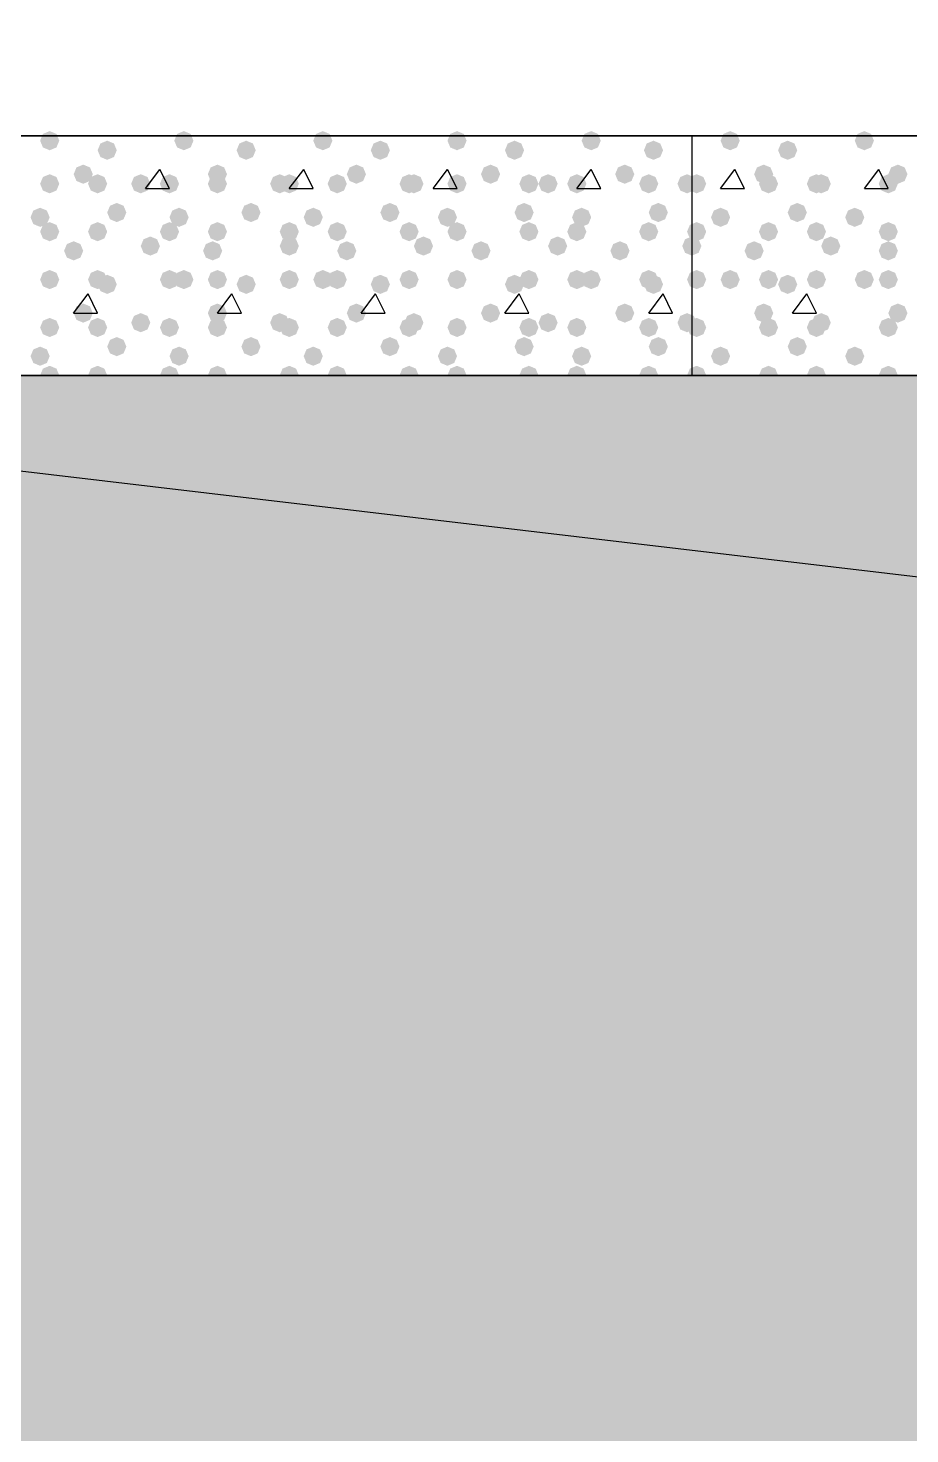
# Model space of a CAD drawing. Header units: millimetres. Extents: x 0 to 420, y 0 to 297.
# Drawn here: x 46.93 to 54.72, y 117.56 to 129.98 of the extents above; entities that cross this region are included whole.
import ezdxf

# ---------------------------------------------------------------- set-up
doc = ezdxf.new("R2010")
doc.units = ezdxf.units.MM
doc.layers.get('0').update_dxf_attribs({"linetype": 'CONTINUOUS'})

msp = doc.modelspace()

# ---------------------------------------------------------------- hatches: boundary and pattern name
at = {"true_color": 0x000008}
for points in [[(47.201667, 128.989667), (47.176796, 128.929871), (47.117, 128.905), (47.057204, 128.929871), (47.032333, 128.989667), (47.057204, 129.049462), (47.117, 129.074333), (47.176796, 129.049463)], [(47.709667, 128.905), (47.684796, 128.845204), (47.625, 128.820333), (47.565204, 128.845204), (47.540333, 128.905), (47.565204, 128.964796), (47.625, 128.989667), (47.684796, 128.964796)], [(48.387, 128.989667), (48.362129, 128.929871), (48.302333, 128.905), (48.242538, 128.929871), (48.217667, 128.989667), (48.242537, 129.049462), (48.302333, 129.074333), (48.362129, 129.049463)], [(48.937333, 128.905), (48.912463, 128.845204), (48.852667, 128.820333), (48.792871, 128.845204), (48.768, 128.905), (48.792871, 128.964796), (48.852667, 128.989667), (48.912462, 128.964796)], [(49.614667, 128.989667), (49.589796, 128.929871), (49.53, 128.905), (49.470204, 128.929871), (49.445333, 128.989667), (49.470204, 129.049462), (49.53, 129.074333), (49.589796, 129.049463)], [(50.122667, 128.905), (50.097796, 128.845204), (50.038, 128.820333), (49.978204, 128.845204), (49.953333, 128.905), (49.978204, 128.964796), (50.038, 128.989667), (50.097796, 128.964796)], [(50.8, 128.989667), (50.775129, 128.929871), (50.715333, 128.905), (50.655538, 128.929871), (50.630667, 128.989667), (50.655537, 129.049462), (50.715333, 129.074333), (50.775129, 129.049463)], [(51.308, 128.905), (51.283129, 128.845204), (51.223333, 128.820333), (51.163537, 128.845204), (51.138667, 128.905), (51.163537, 128.964796), (51.223333, 128.989667), (51.283129, 128.964796)], [(51.985333, 128.989667), (51.960463, 128.929871), (51.900667, 128.905), (51.840871, 128.929871), (51.816, 128.989667), (51.840871, 129.049462), (51.900667, 129.074333), (51.960462, 129.049463)], [(52.535667, 128.905), (52.510796, 128.845204), (52.451, 128.820333), (52.391204, 128.845204), (52.366333, 128.905), (52.391204, 128.964796), (52.451, 128.989667), (52.510796, 128.964796)], [(47.498, 128.693333), (47.473129, 128.633537), (47.413333, 128.608667), (47.353537, 128.633537), (47.328667, 128.693333), (47.353537, 128.753129), (47.413333, 128.778), (47.473129, 128.753129)], [(48.683333, 128.693333), (48.658463, 128.633537), (48.598667, 128.608667), (48.538871, 128.633537), (48.514, 128.693333), (48.538871, 128.753129), (48.598667, 128.778), (48.658462, 128.753129)], [(49.911, 128.693333), (49.886129, 128.633537), (49.826333, 128.608667), (49.766537, 128.633537), (49.741667, 128.693333), (49.766537, 128.753129), (49.826333, 128.778), (49.886129, 128.753129)], [(51.096333, 128.693333), (51.071462, 128.633537), (51.011667, 128.608667), (50.951871, 128.633537), (50.927, 128.693333), (50.951871, 128.753129), (51.011667, 128.778), (51.071462, 128.753129)], [(52.281667, 128.693333), (52.256796, 128.633537), (52.197, 128.608667), (52.137204, 128.633537), (52.112333, 128.693333), (52.137204, 128.753129), (52.197, 128.778), (52.256796, 128.753129)], [(47.201667, 128.608667), (47.176796, 128.548871), (47.117, 128.524), (47.057204, 128.548871), (47.032333, 128.608667), (47.057204, 128.668462), (47.117, 128.693333), (47.176796, 128.668463)], [(47.625, 128.608667), (47.600129, 128.548871), (47.540333, 128.524), (47.480538, 128.548871), (47.455667, 128.608667), (47.480537, 128.668462), (47.540333, 128.693333), (47.600129, 128.668463)], [(48.006, 128.608667), (47.981129, 128.548871), (47.921333, 128.524), (47.861537, 128.548871), (47.836667, 128.608667), (47.861537, 128.668462), (47.921333, 128.693333), (47.981129, 128.668463)], [(48.26, 128.608667), (48.235129, 128.548871), (48.175333, 128.524), (48.115538, 128.548871), (48.090667, 128.608667), (48.115537, 128.668462), (48.175333, 128.693333), (48.235129, 128.668463)], [(48.683333, 128.608667), (48.658463, 128.548871), (48.598667, 128.524), (48.538871, 128.548871), (48.514, 128.608667), (48.538871, 128.668462), (48.598667, 128.693333), (48.658462, 128.668463)], [(49.233667, 128.608667), (49.208796, 128.548871), (49.149, 128.524), (49.089204, 128.548871), (49.064333, 128.608667), (49.089204, 128.668462), (49.149, 128.693333), (49.208796, 128.668463)], [(49.318333, 128.608667), (49.293463, 128.548871), (49.233667, 128.524), (49.173871, 128.548871), (49.149, 128.608667), (49.173871, 128.668462), (49.233667, 128.693333), (49.293462, 128.668463)], [(49.741667, 128.608667), (49.716796, 128.548871), (49.657, 128.524), (49.597204, 128.548871), (49.572333, 128.608667), (49.597204, 128.668462), (49.657, 128.693333), (49.716796, 128.668463)], [(50.376667, 128.608667), (50.351796, 128.548871), (50.292, 128.524), (50.232204, 128.548871), (50.207333, 128.608667), (50.232204, 128.668462), (50.292, 128.693333), (50.351796, 128.668463)], [(50.419, 128.608667), (50.394129, 128.548871), (50.334333, 128.524), (50.274538, 128.548871), (50.249667, 128.608667), (50.274537, 128.668462), (50.334333, 128.693333), (50.394129, 128.668463)], [(50.8, 128.608667), (50.775129, 128.548871), (50.715333, 128.524), (50.655538, 128.548871), (50.630667, 128.608667), (50.655537, 128.668462), (50.715333, 128.693333), (50.775129, 128.668463)], [(51.435, 128.608667), (51.410129, 128.548871), (51.350333, 128.524), (51.290538, 128.548871), (51.265667, 128.608667), (51.290537, 128.668462), (51.350333, 128.693333), (51.410129, 128.668463)], [(51.604333, 128.608667), (51.579462, 128.548871), (51.519667, 128.524), (51.459871, 128.548871), (51.435, 128.608667), (51.459871, 128.668462), (51.519667, 128.693333), (51.579462, 128.668463)], [(51.858333, 128.608667), (51.833463, 128.548871), (51.773667, 128.524), (51.713871, 128.548871), (51.689, 128.608667), (51.713871, 128.668462), (51.773667, 128.693333), (51.833462, 128.668463)], [(52.493333, 128.608667), (52.468463, 128.548871), (52.408667, 128.524), (52.348871, 128.548871), (52.324, 128.608667), (52.348871, 128.668462), (52.408667, 128.693333), (52.468462, 128.668463)], [(52.832, 128.608667), (52.807129, 128.548871), (52.747333, 128.524), (52.687538, 128.548871), (52.662667, 128.608667), (52.687537, 128.668462), (52.747333, 128.693333), (52.807129, 128.668463)], [(47.117, 128.312333), (47.092129, 128.252537), (47.032333, 128.227667), (46.972538, 128.252537), (46.947667, 128.312333), (46.972537, 128.372129), (47.032333, 128.397), (47.092129, 128.372129)], [(47.794333, 128.354667), (47.769462, 128.294871), (47.709667, 128.27), (47.649871, 128.294871), (47.625, 128.354667), (47.649871, 128.414462), (47.709667, 128.439333), (47.769462, 128.414463)], [(48.344667, 128.312333), (48.319796, 128.252537), (48.26, 128.227667), (48.200204, 128.252537), (48.175333, 128.312333), (48.200204, 128.372129), (48.26, 128.397), (48.319796, 128.372129)], [(48.979667, 128.354667), (48.954796, 128.294871), (48.895, 128.27), (48.835204, 128.294871), (48.810333, 128.354667), (48.835204, 128.414462), (48.895, 128.439333), (48.954796, 128.414463)], [(49.53, 128.312333), (49.505129, 128.252537), (49.445333, 128.227667), (49.385538, 128.252537), (49.360667, 128.312333), (49.385537, 128.372129), (49.445333, 128.397), (49.505129, 128.372129)], [(50.207333, 128.354667), (50.182463, 128.294871), (50.122667, 128.27), (50.062871, 128.294871), (50.038, 128.354667), (50.062871, 128.414462), (50.122667, 128.439333), (50.182462, 128.414463)], [(50.715333, 128.312333), (50.690463, 128.252537), (50.630667, 128.227667), (50.570871, 128.252537), (50.546, 128.312333), (50.570871, 128.372129), (50.630667, 128.397), (50.690462, 128.372129)], [(51.392667, 128.354667), (51.367796, 128.294871), (51.308, 128.27), (51.248204, 128.294871), (51.223333, 128.354667), (51.248204, 128.414462), (51.308, 128.439333), (51.367796, 128.414463)], [(51.900667, 128.312333), (51.875796, 128.252537), (51.816, 128.227667), (51.756204, 128.252537), (51.731333, 128.312333), (51.756204, 128.372129), (51.816, 128.397), (51.875796, 128.372129)], [(52.578, 128.354667), (52.553129, 128.294871), (52.493333, 128.27), (52.433538, 128.294871), (52.408667, 128.354667), (52.433537, 128.414462), (52.493333, 128.439333), (52.553129, 128.414463)], [(47.201667, 128.185333), (47.176796, 128.125538), (47.117, 128.100667), (47.057204, 128.125538), (47.032333, 128.185333), (47.057204, 128.245129), (47.117, 128.27), (47.176796, 128.245129)], [(47.625, 128.185333), (47.600129, 128.125538), (47.540333, 128.100667), (47.480538, 128.125538), (47.455667, 128.185333), (47.480537, 128.245129), (47.540333, 128.27), (47.600129, 128.245129)], [(48.26, 128.185333), (48.235129, 128.125538), (48.175333, 128.100667), (48.115538, 128.125538), (48.090667, 128.185333), (48.115537, 128.245129), (48.175333, 128.27), (48.235129, 128.245129)], [(48.683333, 128.185333), (48.658463, 128.125538), (48.598667, 128.100667), (48.538871, 128.125538), (48.514, 128.185333), (48.538871, 128.245129), (48.598667, 128.27), (48.658462, 128.245129)], [(49.318333, 128.185333), (49.293463, 128.125538), (49.233667, 128.100667), (49.173871, 128.125538), (49.149, 128.185333), (49.173871, 128.245129), (49.233667, 128.27), (49.293462, 128.245129)], [(49.741667, 128.185333), (49.716796, 128.125538), (49.657, 128.100667), (49.597204, 128.125538), (49.572333, 128.185333), (49.597204, 128.245129), (49.657, 128.27), (49.716796, 128.245129)], [(50.376667, 128.185333), (50.351796, 128.125538), (50.292, 128.100667), (50.232204, 128.125538), (50.207333, 128.185333), (50.232204, 128.245129), (50.292, 128.27), (50.351796, 128.245129)], [(50.8, 128.185333), (50.775129, 128.125538), (50.715333, 128.100667), (50.655538, 128.125538), (50.630667, 128.185333), (50.655537, 128.245129), (50.715333, 128.27), (50.775129, 128.245129)], [(51.435, 128.185333), (51.410129, 128.125538), (51.350333, 128.100667), (51.290538, 128.125538), (51.265667, 128.185333), (51.290537, 128.245129), (51.350333, 128.27), (51.410129, 128.245129)], [(51.858333, 128.185333), (51.833463, 128.125538), (51.773667, 128.100667), (51.713871, 128.125538), (51.689, 128.185333), (51.713871, 128.245129), (51.773667, 128.27), (51.833462, 128.245129)], [(52.493333, 128.185333), (52.468463, 128.125538), (52.408667, 128.100667), (52.348871, 128.125538), (52.324, 128.185333), (52.348871, 128.245129), (52.408667, 128.27), (52.468462, 128.245129)], [(47.413333, 128.016), (47.388463, 127.956204), (47.328667, 127.931333), (47.268871, 127.956204), (47.244, 128.016), (47.268871, 128.075796), (47.328667, 128.100667), (47.388462, 128.075796)], [(48.090667, 128.058333), (48.065796, 127.998538), (48.006, 127.973667), (47.946204, 127.998538), (47.921333, 128.058333), (47.946204, 128.118129), (48.006, 128.143), (48.065796, 128.118129)], [(48.641, 128.016), (48.616129, 127.956204), (48.556333, 127.931333), (48.496537, 127.956204), (48.471667, 128.016), (48.496537, 128.075796), (48.556333, 128.100667), (48.616129, 128.075796)], [(49.318333, 128.058333), (49.293463, 127.998538), (49.233667, 127.973667), (49.173871, 127.998538), (49.149, 128.058333), (49.173871, 128.118129), (49.233667, 128.143), (49.293462, 128.118129)], [(49.826333, 128.016), (49.801463, 127.956204), (49.741667, 127.931333), (49.681871, 127.956204), (49.657, 128.016), (49.681871, 128.075796), (49.741667, 128.100667), (49.801462, 128.075796)], [(50.503667, 128.058333), (50.478796, 127.998538), (50.419, 127.973667), (50.359204, 127.998538), (50.334333, 128.058333), (50.359204, 128.118129), (50.419, 128.143), (50.478796, 128.118129)], [(51.011667, 128.016), (50.986796, 127.956204), (50.927, 127.931333), (50.867204, 127.956204), (50.842333, 128.016), (50.867204, 128.075796), (50.927, 128.100667), (50.986796, 128.075796)], [(51.689, 128.058333), (51.664129, 127.998538), (51.604333, 127.973667), (51.544538, 127.998538), (51.519667, 128.058333), (51.544537, 128.118129), (51.604333, 128.143), (51.664129, 128.118129)], [(52.239333, 128.016), (52.214462, 127.956204), (52.154667, 127.931333), (52.094871, 127.956204), (52.07, 128.016), (52.094871, 128.075796), (52.154667, 128.100667), (52.214462, 128.075796)], [(47.201667, 127.762), (47.176796, 127.702204), (47.117, 127.677333), (47.057204, 127.702204), (47.032333, 127.762), (47.057204, 127.821796), (47.117, 127.846667), (47.176796, 127.821796)], [(47.201667, 127.762), (47.176796, 127.702204), (47.117, 127.677333), (47.057204, 127.702204), (47.032333, 127.762), (47.057204, 127.821796), (47.117, 127.846667), (47.176796, 127.821796)], [(47.625, 127.762), (47.600129, 127.702204), (47.540333, 127.677333), (47.480538, 127.702204), (47.455667, 127.762), (47.480537, 127.821796), (47.540333, 127.846667), (47.600129, 127.821796)], [(47.709667, 127.719667), (47.684796, 127.659871), (47.625, 127.635), (47.565204, 127.659871), (47.540333, 127.719667), (47.565204, 127.779462), (47.625, 127.804333), (47.684796, 127.779463)], [(48.26, 127.762), (48.235129, 127.702204), (48.175333, 127.677333), (48.115538, 127.702204), (48.090667, 127.762), (48.115537, 127.821796), (48.175333, 127.846667), (48.235129, 127.821796)], [(48.387, 127.762), (48.362129, 127.702204), (48.302333, 127.677333), (48.242538, 127.702204), (48.217667, 127.762), (48.242537, 127.821796), (48.302333, 127.846667), (48.362129, 127.821796)], [(48.683333, 127.762), (48.658463, 127.702204), (48.598667, 127.677333), (48.538871, 127.702204), (48.514, 127.762), (48.538871, 127.821796), (48.598667, 127.846667), (48.658462, 127.821796)], [(48.937333, 127.719667), (48.912463, 127.659871), (48.852667, 127.635), (48.792871, 127.659871), (48.768, 127.719667), (48.792871, 127.779462), (48.852667, 127.804333), (48.912462, 127.779463)], [(49.318333, 127.762), (49.293463, 127.702204), (49.233667, 127.677333), (49.173871, 127.702204), (49.149, 127.762), (49.173871, 127.821796), (49.233667, 127.846667), (49.293462, 127.821796)], [(49.614667, 127.762), (49.589796, 127.702204), (49.53, 127.677333), (49.470204, 127.702204), (49.445333, 127.762), (49.470204, 127.821796), (49.53, 127.846667), (49.589796, 127.821796)], [(49.741667, 127.762), (49.716796, 127.702204), (49.657, 127.677333), (49.597204, 127.702204), (49.572333, 127.762), (49.597204, 127.821796), (49.657, 127.846667), (49.716796, 127.821796)], [(50.122667, 127.719667), (50.097796, 127.659871), (50.038, 127.635), (49.978204, 127.659871), (49.953333, 127.719667), (49.978204, 127.779462), (50.038, 127.804333), (50.097796, 127.779463)], [(50.376667, 127.762), (50.351796, 127.702204), (50.292, 127.677333), (50.232204, 127.702204), (50.207333, 127.762), (50.232204, 127.821796), (50.292, 127.846667), (50.351796, 127.821796)], [(50.8, 127.762), (50.775129, 127.702204), (50.715333, 127.677333), (50.655538, 127.702204), (50.630667, 127.762), (50.655537, 127.821796), (50.715333, 127.846667), (50.775129, 127.821796)], [(50.8, 127.762), (50.775129, 127.702204), (50.715333, 127.677333), (50.655538, 127.702204), (50.630667, 127.762), (50.655537, 127.821796), (50.715333, 127.846667), (50.775129, 127.821796)], [(51.308, 127.719667), (51.283129, 127.659871), (51.223333, 127.635), (51.163537, 127.659871), (51.138667, 127.719667), (51.163537, 127.779462), (51.223333, 127.804333), (51.283129, 127.779463)], [(51.435, 127.762), (51.410129, 127.702204), (51.350333, 127.677333), (51.290538, 127.702204), (51.265667, 127.762), (51.290537, 127.821796), (51.350333, 127.846667), (51.410129, 127.821796)], [(51.858333, 127.762), (51.833463, 127.702204), (51.773667, 127.677333), (51.713871, 127.702204), (51.689, 127.762), (51.713871, 127.821796), (51.773667, 127.846667), (51.833462, 127.821796)], [(51.985333, 127.762), (51.960463, 127.702204), (51.900667, 127.677333), (51.840871, 127.702204), (51.816, 127.762), (51.840871, 127.821796), (51.900667, 127.846667), (51.960462, 127.821796)], [(52.493333, 127.762), (52.468463, 127.702204), (52.408667, 127.677333), (52.348871, 127.702204), (52.324, 127.762), (52.348871, 127.821796), (52.408667, 127.846667), (52.468462, 127.821796)], [(52.535667, 127.719667), (52.510796, 127.659871), (52.451, 127.635), (52.391204, 127.659871), (52.366333, 127.719667), (52.391204, 127.779462), (52.451, 127.804333), (52.510796, 127.779463)], [(47.498, 127.465667), (47.473129, 127.405871), (47.413333, 127.381), (47.353537, 127.405871), (47.328667, 127.465667), (47.353537, 127.525462), (47.413333, 127.550333), (47.473129, 127.525463)], [(48.683333, 127.465667), (48.658463, 127.405871), (48.598667, 127.381), (48.538871, 127.405871), (48.514, 127.465667), (48.538871, 127.525462), (48.598667, 127.550333), (48.658462, 127.525463)], [(49.911, 127.465667), (49.886129, 127.405871), (49.826333, 127.381), (49.766537, 127.405871), (49.741667, 127.465667), (49.766537, 127.525462), (49.826333, 127.550333), (49.886129, 127.525463)], [(51.096333, 127.465667), (51.071462, 127.405871), (51.011667, 127.381), (50.951871, 127.405871), (50.927, 127.465667), (50.951871, 127.525462), (51.011667, 127.550333), (51.071462, 127.525463)], [(52.281667, 127.465667), (52.256796, 127.405871), (52.197, 127.381), (52.137204, 127.405871), (52.112333, 127.465667), (52.137204, 127.525462), (52.197, 127.550333), (52.256796, 127.525463)], [(47.201667, 127.338667), (47.176796, 127.278871), (47.117, 127.254), (47.057204, 127.278871), (47.032333, 127.338667), (47.057204, 127.398462), (47.117, 127.423333), (47.176796, 127.398463)], [(47.625, 127.338667), (47.600129, 127.278871), (47.540333, 127.254), (47.480538, 127.278871), (47.455667, 127.338667), (47.480537, 127.398462), (47.540333, 127.423333), (47.600129, 127.398463)], [(48.006, 127.381), (47.981129, 127.321204), (47.921333, 127.296333), (47.861537, 127.321204), (47.836667, 127.381), (47.861537, 127.440796), (47.921333, 127.465667), (47.981129, 127.440796)], [(48.26, 127.338667), (48.235129, 127.278871), (48.175333, 127.254), (48.115538, 127.278871), (48.090667, 127.338667), (48.115537, 127.398462), (48.175333, 127.423333), (48.235129, 127.398463)], [(48.683333, 127.338667), (48.658463, 127.278871), (48.598667, 127.254), (48.538871, 127.278871), (48.514, 127.338667), (48.538871, 127.398462), (48.598667, 127.423333), (48.658462, 127.398463)], [(49.233667, 127.381), (49.208796, 127.321204), (49.149, 127.296333), (49.089204, 127.321204), (49.064333, 127.381), (49.089204, 127.440796), (49.149, 127.465667), (49.208796, 127.440796)], [(49.318333, 127.338667), (49.293463, 127.278871), (49.233667, 127.254), (49.173871, 127.278871), (49.149, 127.338667), (49.173871, 127.398462), (49.233667, 127.423333), (49.293462, 127.398463)], [(49.741667, 127.338667), (49.716796, 127.278871), (49.657, 127.254), (49.597204, 127.278871), (49.572333, 127.338667), (49.597204, 127.398462), (49.657, 127.423333), (49.716796, 127.398463)], [(50.376667, 127.338667), (50.351796, 127.278871), (50.292, 127.254), (50.232204, 127.278871), (50.207333, 127.338667), (50.232204, 127.398462), (50.292, 127.423333), (50.351796, 127.398463)], [(50.419, 127.381), (50.394129, 127.321204), (50.334333, 127.296333), (50.274538, 127.321204), (50.249667, 127.381), (50.274537, 127.440796), (50.334333, 127.465667), (50.394129, 127.440796)], [(50.8, 127.338667), (50.775129, 127.278871), (50.715333, 127.254), (50.655538, 127.278871), (50.630667, 127.338667), (50.655537, 127.398462), (50.715333, 127.423333), (50.775129, 127.398463)], [(51.435, 127.338667), (51.410129, 127.278871), (51.350333, 127.254), (51.290538, 127.278871), (51.265667, 127.338667), (51.290537, 127.398462), (51.350333, 127.423333), (51.410129, 127.398463)], [(51.604333, 127.381), (51.579462, 127.321204), (51.519667, 127.296333), (51.459871, 127.321204), (51.435, 127.381), (51.459871, 127.440796), (51.519667, 127.465667), (51.579462, 127.440796)], [(51.858333, 127.338667), (51.833463, 127.278871), (51.773667, 127.254), (51.713871, 127.278871), (51.689, 127.338667), (51.713871, 127.398462), (51.773667, 127.423333), (51.833462, 127.398463)], [(52.493333, 127.338667), (52.468463, 127.278871), (52.408667, 127.254), (52.348871, 127.278871), (52.324, 127.338667), (52.348871, 127.398462), (52.408667, 127.423333), (52.468462, 127.398463)], [(52.832, 127.381), (52.807129, 127.321204), (52.747333, 127.296333), (52.687538, 127.321204), (52.662667, 127.381), (52.687537, 127.440796), (52.747333, 127.465667), (52.807129, 127.440796)], [(47.794333, 127.169333), (47.769462, 127.109537), (47.709667, 127.084667), (47.649871, 127.109537), (47.625, 127.169333), (47.649871, 127.229129), (47.709667, 127.254), (47.769462, 127.229129)], [(48.979667, 127.169333), (48.954796, 127.109537), (48.895, 127.084667), (48.835204, 127.109537), (48.810333, 127.169333), (48.835204, 127.229129), (48.895, 127.254), (48.954796, 127.229129)], [(50.207333, 127.169333), (50.182463, 127.109537), (50.122667, 127.084667), (50.062871, 127.109537), (50.038, 127.169333), (50.062871, 127.229129), (50.122667, 127.254), (50.182462, 127.229129)], [(51.392667, 127.169333), (51.367796, 127.109537), (51.308, 127.084667), (51.248204, 127.109537), (51.223333, 127.169333), (51.248204, 127.229129), (51.308, 127.254), (51.367796, 127.229129)], [(52.578, 127.169333), (52.553129, 127.109537), (52.493333, 127.084667), (52.433538, 127.109537), (52.408667, 127.169333), (52.433537, 127.229129), (52.493333, 127.254), (52.553129, 127.229129)], [(47.117, 127.084667), (47.092129, 127.024871), (47.032333, 127), (46.972538, 127.024871), (46.947667, 127.084667), (46.972537, 127.144462), (47.032333, 127.169333), (47.092129, 127.144463)], [(48.344667, 127.084667), (48.319796, 127.024871), (48.26, 127), (48.200204, 127.024871), (48.175333, 127.084667), (48.200204, 127.144462), (48.26, 127.169333), (48.319796, 127.144463)], [(49.53, 127.084667), (49.505129, 127.024871), (49.445333, 127), (49.385538, 127.024871), (49.360667, 127.084667), (49.385537, 127.144462), (49.445333, 127.169333), (49.505129, 127.144463)], [(50.715333, 127.084667), (50.690463, 127.024871), (50.630667, 127), (50.570871, 127.024871), (50.546, 127.084667), (50.570871, 127.144462), (50.630667, 127.169333), (50.690462, 127.144463)], [(51.900667, 127.084667), (51.875796, 127.024871), (51.816, 127), (51.756204, 127.024871), (51.731333, 127.084667), (51.756204, 127.144462), (51.816, 127.169333), (51.875796, 127.144463)], [(47.201667, 126.915333), (47.176796, 126.855538), (47.117, 126.830667), (47.057204, 126.855538), (47.032333, 126.915333), (47.057204, 126.975129), (47.117, 127), (47.176796, 126.975129)], [(47.625, 126.915333), (47.600129, 126.855538), (47.540333, 126.830667), (47.480538, 126.855538), (47.455667, 126.915333), (47.480537, 126.975129), (47.540333, 127), (47.600129, 126.975129)], [(48.26, 126.915333), (48.235129, 126.855538), (48.175333, 126.830667), (48.115538, 126.855538), (48.090667, 126.915333), (48.115537, 126.975129), (48.175333, 127), (48.235129, 126.975129)], [(48.683333, 126.915333), (48.658463, 126.855538), (48.598667, 126.830667), (48.538871, 126.855538), (48.514, 126.915333), (48.538871, 126.975129), (48.598667, 127), (48.658462, 126.975129)], [(49.318333, 126.915333), (49.293463, 126.855538), (49.233667, 126.830667), (49.173871, 126.855538), (49.149, 126.915333), (49.173871, 126.975129), (49.233667, 127), (49.293462, 126.975129)], [(49.741667, 126.915333), (49.716796, 126.855538), (49.657, 126.830667), (49.597204, 126.855538), (49.572333, 126.915333), (49.597204, 126.975129), (49.657, 127), (49.716796, 126.975129)], [(50.376667, 126.915333), (50.351796, 126.855538), (50.292, 126.830667), (50.232204, 126.855538), (50.207333, 126.915333), (50.232204, 126.975129), (50.292, 127), (50.351796, 126.975129)], [(50.8, 126.915333), (50.775129, 126.855538), (50.715333, 126.830667), (50.655538, 126.855538), (50.630667, 126.915333), (50.655537, 126.975129), (50.715333, 127), (50.775129, 126.975129)], [(51.435, 126.915333), (51.410129, 126.855538), (51.350333, 126.830667), (51.290538, 126.855538), (51.265667, 126.915333), (51.290537, 126.975129), (51.350333, 127), (51.410129, 126.975129)], [(51.858333, 126.915333), (51.833463, 126.855538), (51.773667, 126.830667), (51.713871, 126.855538), (51.689, 126.915333), (51.713871, 126.975129), (51.773667, 127), (51.833462, 126.975129)], [(52.493333, 126.915333), (52.468463, 126.855538), (52.408667, 126.830667), (52.348871, 126.855538), (52.324, 126.915333), (52.348871, 126.975129), (52.408667, 127), (52.468462, 126.975129)]]:
    msp.add_hatch(color=0, dxfattribs=at).paths.add_polyline_path(points, flags=0)
at = {"true_color": 0x000007}
for points in [[(53.213, 128.989667), (53.188129, 128.929871), (53.128333, 128.905), (53.068537, 128.929871), (53.043667, 128.989667), (53.068537, 129.049462), (53.128333, 129.074333), (53.188129, 129.049463)], [(53.721, 128.905), (53.696129, 128.845204), (53.636333, 128.820333), (53.576537, 128.845204), (53.551667, 128.905), (53.576537, 128.964796), (53.636333, 128.989667), (53.696129, 128.964796)], [(54.398333, 128.989667), (54.373463, 128.929871), (54.313667, 128.905), (54.253871, 128.929871), (54.229, 128.989667), (54.253871, 129.049462), (54.313667, 129.074333), (54.373462, 129.049463)], [(53.509333, 128.693333), (53.484462, 128.633537), (53.424667, 128.608667), (53.364871, 128.633537), (53.34, 128.693333), (53.364871, 128.753129), (53.424667, 128.778), (53.484462, 128.753129)], [(54.694667, 128.693333), (54.669796, 128.633537), (54.61, 128.608667), (54.550204, 128.633537), (54.525333, 128.693333), (54.550204, 128.753129), (54.61, 128.778), (54.669796, 128.753129)], [(52.916667, 128.608667), (52.891796, 128.548871), (52.832, 128.524), (52.772204, 128.548871), (52.747333, 128.608667), (52.772204, 128.668462), (52.832, 128.693333), (52.891796, 128.668463)], [(53.551667, 128.608667), (53.526796, 128.548871), (53.467, 128.524), (53.407204, 128.548871), (53.382333, 128.608667), (53.407204, 128.668462), (53.467, 128.693333), (53.526796, 128.668463)], [(53.975, 128.608667), (53.950129, 128.548871), (53.890333, 128.524), (53.830538, 128.548871), (53.805667, 128.608667), (53.830537, 128.668462), (53.890333, 128.693333), (53.950129, 128.668463)], [(54.017333, 128.608667), (53.992463, 128.548871), (53.932667, 128.524), (53.872871, 128.548871), (53.848, 128.608667), (53.872871, 128.668462), (53.932667, 128.693333), (53.992462, 128.668463)], [(54.61, 128.608667), (54.585129, 128.548871), (54.525333, 128.524), (54.465538, 128.548871), (54.440667, 128.608667), (54.465537, 128.668462), (54.525333, 128.693333), (54.585129, 128.668463)], [(53.128333, 128.312333), (53.103463, 128.252537), (53.043667, 128.227667), (52.983871, 128.252537), (52.959, 128.312333), (52.983871, 128.372129), (53.043667, 128.397), (53.103462, 128.372129)], [(53.805667, 128.354667), (53.780796, 128.294871), (53.721, 128.27), (53.661204, 128.294871), (53.636333, 128.354667), (53.661204, 128.414462), (53.721, 128.439333), (53.780796, 128.414463)], [(54.313667, 128.312333), (54.288796, 128.252537), (54.229, 128.227667), (54.169204, 128.252537), (54.144333, 128.312333), (54.169204, 128.372129), (54.229, 128.397), (54.288796, 128.372129)], [(52.916667, 128.185333), (52.891796, 128.125538), (52.832, 128.100667), (52.772204, 128.125538), (52.747333, 128.185333), (52.772204, 128.245129), (52.832, 128.27), (52.891796, 128.245129)], [(53.551667, 128.185333), (53.526796, 128.125538), (53.467, 128.100667), (53.407204, 128.125538), (53.382333, 128.185333), (53.407204, 128.245129), (53.467, 128.27), (53.526796, 128.245129)], [(53.975, 128.185333), (53.950129, 128.125538), (53.890333, 128.100667), (53.830538, 128.125538), (53.805667, 128.185333), (53.830537, 128.245129), (53.890333, 128.27), (53.950129, 128.245129)], [(54.61, 128.185333), (54.585129, 128.125538), (54.525333, 128.100667), (54.465538, 128.125538), (54.440667, 128.185333), (54.465537, 128.245129), (54.525333, 128.27), (54.585129, 128.245129)], [(52.874333, 128.058333), (52.849462, 127.998538), (52.789667, 127.973667), (52.729871, 127.998538), (52.705, 128.058333), (52.729871, 128.118129), (52.789667, 128.143), (52.849462, 128.118129)], [(53.424667, 128.016), (53.399796, 127.956204), (53.34, 127.931333), (53.280204, 127.956204), (53.255333, 128.016), (53.280204, 128.075796), (53.34, 128.100667), (53.399796, 128.075796)], [(54.102, 128.058333), (54.077129, 127.998538), (54.017333, 127.973667), (53.957538, 127.998538), (53.932667, 128.058333), (53.957537, 128.118129), (54.017333, 128.143), (54.077129, 128.118129)], [(54.61, 128.016), (54.585129, 127.956204), (54.525333, 127.931333), (54.465538, 127.956204), (54.440667, 128.016), (54.465537, 128.075796), (54.525333, 128.100667), (54.585129, 128.075796)], [(52.916667, 127.762), (52.891796, 127.702204), (52.832, 127.677333), (52.772204, 127.702204), (52.747333, 127.762), (52.772204, 127.821796), (52.832, 127.846667), (52.891796, 127.821796)], [(53.213, 127.762), (53.188129, 127.702204), (53.128333, 127.677333), (53.068537, 127.702204), (53.043667, 127.762), (53.068537, 127.821796), (53.128333, 127.846667), (53.188129, 127.821796)], [(53.551667, 127.762), (53.526796, 127.702204), (53.467, 127.677333), (53.407204, 127.702204), (53.382333, 127.762), (53.407204, 127.821796), (53.467, 127.846667), (53.526796, 127.821796)], [(53.721, 127.719667), (53.696129, 127.659871), (53.636333, 127.635), (53.576537, 127.659871), (53.551667, 127.719667), (53.576537, 127.779462), (53.636333, 127.804333), (53.696129, 127.779463)], [(53.975, 127.762), (53.950129, 127.702204), (53.890333, 127.677333), (53.830538, 127.702204), (53.805667, 127.762), (53.830537, 127.821796), (53.890333, 127.846667), (53.950129, 127.821796)], [(54.398333, 127.762), (54.373463, 127.702204), (54.313667, 127.677333), (54.253871, 127.702204), (54.229, 127.762), (54.253871, 127.821796), (54.313667, 127.846667), (54.373462, 127.821796)], [(54.61, 127.762), (54.585129, 127.702204), (54.525333, 127.677333), (54.465538, 127.702204), (54.440667, 127.762), (54.465537, 127.821796), (54.525333, 127.846667), (54.585129, 127.821796)], [(53.509333, 127.465667), (53.484462, 127.405871), (53.424667, 127.381), (53.364871, 127.405871), (53.34, 127.465667), (53.364871, 127.525462), (53.424667, 127.550333), (53.484462, 127.525463)], [(54.694667, 127.465667), (54.669796, 127.405871), (54.61, 127.381), (54.550204, 127.405871), (54.525333, 127.465667), (54.550204, 127.525462), (54.61, 127.550333), (54.669796, 127.525463)], [(52.916667, 127.338667), (52.891796, 127.278871), (52.832, 127.254), (52.772204, 127.278871), (52.747333, 127.338667), (52.772204, 127.398462), (52.832, 127.423333), (52.891796, 127.398463)], [(53.551667, 127.338667), (53.526796, 127.278871), (53.467, 127.254), (53.407204, 127.278871), (53.382333, 127.338667), (53.407204, 127.398462), (53.467, 127.423333), (53.526796, 127.398463)], [(53.975, 127.338667), (53.950129, 127.278871), (53.890333, 127.254), (53.830538, 127.278871), (53.805667, 127.338667), (53.830537, 127.398462), (53.890333, 127.423333), (53.950129, 127.398463)], [(54.017333, 127.381), (53.992463, 127.321204), (53.932667, 127.296333), (53.872871, 127.321204), (53.848, 127.381), (53.872871, 127.440796), (53.932667, 127.465667), (53.992462, 127.440796)], [(54.61, 127.338667), (54.585129, 127.278871), (54.525333, 127.254), (54.465538, 127.278871), (54.440667, 127.338667), (54.465537, 127.398462), (54.525333, 127.423333), (54.585129, 127.398463)], [(53.805667, 127.169333), (53.780796, 127.109537), (53.721, 127.084667), (53.661204, 127.109537), (53.636333, 127.169333), (53.661204, 127.229129), (53.721, 127.254), (53.780796, 127.229129)], [(53.128333, 127.084667), (53.103463, 127.024871), (53.043667, 127), (52.983871, 127.024871), (52.959, 127.084667), (52.983871, 127.144462), (53.043667, 127.169333), (53.103462, 127.144463)], [(54.313667, 127.084667), (54.288796, 127.024871), (54.229, 127), (54.169204, 127.024871), (54.144333, 127.084667), (54.169204, 127.144462), (54.229, 127.169333), (54.288796, 127.144463)], [(52.916667, 126.915333), (52.891796, 126.855538), (52.832, 126.830667), (52.772204, 126.855538), (52.747333, 126.915333), (52.772204, 126.975129), (52.832, 127), (52.891796, 126.975129)], [(53.551667, 126.915333), (53.526796, 126.855538), (53.467, 126.830667), (53.407204, 126.855538), (53.382333, 126.915333), (53.407204, 126.975129), (53.467, 127), (53.526796, 126.975129)], [(53.975, 126.915333), (53.950129, 126.855538), (53.890333, 126.830667), (53.830538, 126.855538), (53.805667, 126.915333), (53.830537, 126.975129), (53.890333, 127), (53.950129, 126.975129)], [(54.61, 126.915333), (54.585129, 126.855538), (54.525333, 126.830667), (54.465538, 126.855538), (54.440667, 126.915333), (54.465537, 126.975129), (54.525333, 127), (54.585129, 126.975129)]]:
    msp.add_hatch(color=0, dxfattribs=at).paths.add_polyline_path(points, flags=0)
at = {"true_color": 0x000008}
h = msp.add_hatch(color=0, dxfattribs=at)
h.paths.add_polyline_path([(201.125667, 126.915333), (39.708667, 126.915333), (201.125667, 107.865333)], flags=0)
h.paths.add_polyline_path([(39.708667, 126.915333), (201.125667, 107.865333), (39.708667, 107.865333)], flags=0)

# ---------------------------------------------------------------- linework, layer by layer
at = {"color": 0, "true_color": 0x000007}
for points in [[(38.650333, 126.915333), (38.650333, 150.241), (386.884333, 150.241), (386.884333, 126.915333), (224.409, 126.915333), (224.409, 105.748667), (201.125667, 105.748667), (201.125667, 126.915333)], [(38.650333, 126.915333), (38.650333, 150.241), (386.884333, 150.241), (386.884333, 126.915333), (224.409, 126.915333), (224.409, 105.748667), (201.125667, 105.748667), (201.125667, 126.915333)], [(52.789667, 129.032), (52.789667, 126.915333), (54.906333, 126.915333), (54.906333, 129.032)]]:
    msp.add_lwpolyline(points, close=True, dxfattribs=at)
at = {"color": 0, "true_color": 0x0000fd}
msp.add_lwpolyline([(222.292333, 129.032), (384.767667, 129.032), (384.767667, 148.124333), (40.767, 148.124333), (40.767, 129.032), (203.242333, 129.032), (203.242333, 107.865333), (222.292333, 107.865333)], close=True, dxfattribs=at)
at = {"color": 0, "true_color": 0x000007}
for points in [[(52.789667, 129.032), (40.767, 129.032)], [(53.043667, 128.566333), (53.170667, 128.735667)], [(53.255333, 128.566333), (53.170667, 128.735667)], [(54.313667, 128.566333), (54.440667, 128.735667)], [(54.525333, 128.566333), (54.440667, 128.735667)], [(53.043667, 128.566333), (53.255333, 128.566333)], [(54.313667, 128.566333), (54.525333, 128.566333)], [(53.678667, 127.465667), (53.805667, 127.635)], [(53.890333, 127.465667), (53.805667, 127.635)], [(53.678667, 127.465667), (53.890333, 127.465667)], [(40.767, 126.915333), (52.789667, 126.915333)]]:
    msp.add_lwpolyline(points, dxfattribs=at)
at = {"color": 0, "true_color": 0x000008}
for points in [[(47.963667, 128.566333), (48.090667, 128.735667)], [(48.175333, 128.566333), (48.090667, 128.735667)], [(49.233667, 128.566333), (49.360667, 128.735667)], [(49.445333, 128.566333), (49.360667, 128.735667)], [(50.503667, 128.566333), (50.630667, 128.735667)], [(50.715333, 128.566333), (50.630667, 128.735667)], [(51.773667, 128.566333), (51.900667, 128.735667)], [(51.985333, 128.566333), (51.900667, 128.735667)], [(47.963667, 128.566333), (48.175333, 128.566333)], [(49.233667, 128.566333), (49.445333, 128.566333)], [(50.503667, 128.566333), (50.715333, 128.566333)], [(51.773667, 128.566333), (51.985333, 128.566333)], [(47.328667, 127.465667), (47.455667, 127.635)], [(47.540333, 127.465667), (47.455667, 127.635)], [(48.598667, 127.465667), (48.725667, 127.635)], [(48.810333, 127.465667), (48.725667, 127.635)], [(49.868667, 127.465667), (49.995667, 127.635)], [(50.080333, 127.465667), (49.995667, 127.635)], [(51.138667, 127.465667), (51.265667, 127.635)], [(51.350333, 127.465667), (51.265667, 127.635)], [(52.408667, 127.465667), (52.535667, 127.635)], [(52.620333, 127.465667), (52.535667, 127.635)], [(47.328667, 127.465667), (47.540333, 127.465667)], [(48.598667, 127.465667), (48.810333, 127.465667)], [(49.868667, 127.465667), (50.080333, 127.465667)], [(51.138667, 127.465667), (51.350333, 127.465667)], [(52.408667, 127.465667), (52.620333, 127.465667)]]:
    msp.add_lwpolyline(points, dxfattribs=at)
for points in [[(201.125667, 126.915333), (39.708667, 126.915333), (201.125667, 107.865333)], [(39.708667, 126.915333), (201.125667, 107.865333), (39.708667, 107.865333)]]:
    msp.add_lwpolyline(points, close=True, dxfattribs=at)

doc.saveas('drawing.dxf')
